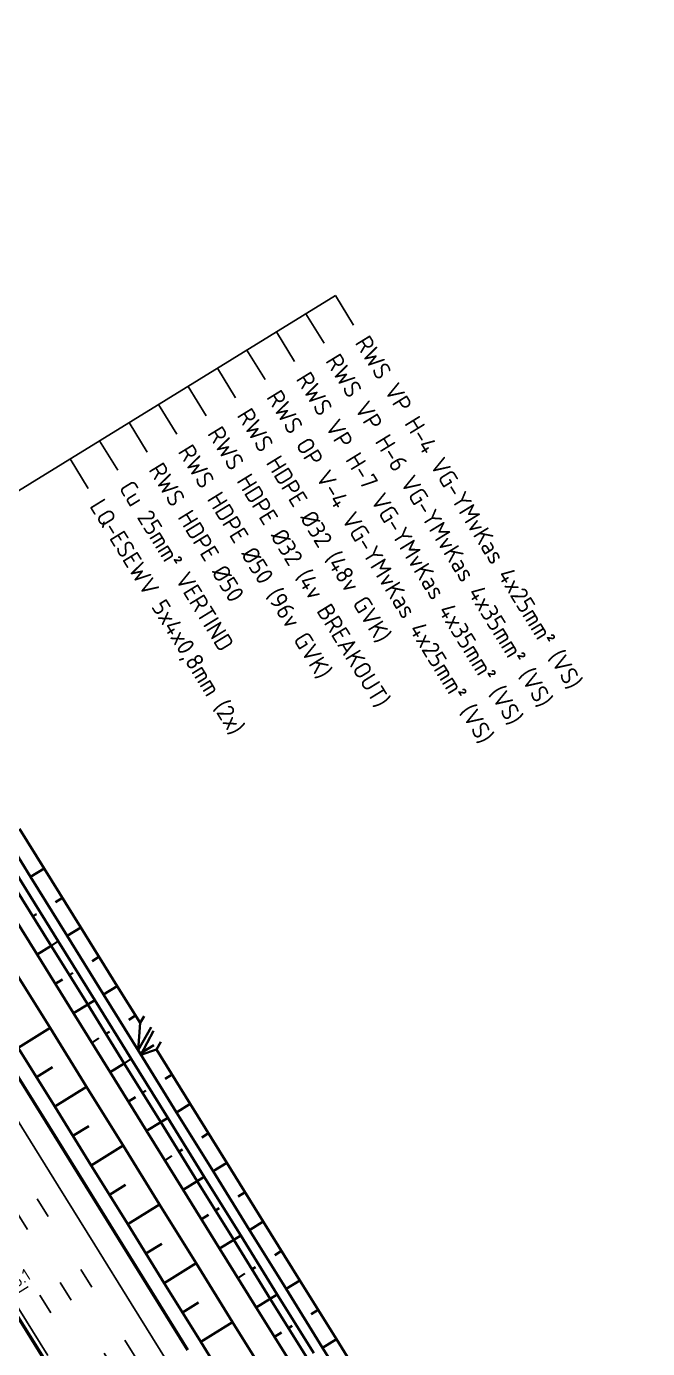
# Model space of a CAD drawing. Header units: metres. Extents: x 134219 to 139178, y 438661 to 444352.
# Drawn here: x 136621 to 136710.7, y 441271 to 441461.9 of the extents above; entities that cross this region are included whole.
import ezdxf
from ezdxf.enums import TextEntityAlignment as Align

# ---------------------------------------------------------------- set-up
doc = ezdxf.new("R2010")
doc.units = ezdxf.units.M
doc.linetypes.add('13strp', pattern=[4, 1, -3])
doc.linetypes.add('39strp', pattern=[12, 3, -9])
doc.layers.get('DEFPOINTS').update_dxf_attribs({"color": 193})
for name, color, linetype, lineweight in [('N-WE-KL-ET_LS_OV_KABEL-M', 7, 'Continuous', 18), ('N-WE-KL-ET_LS_OV_KABEL-T25', 7, 'Continuous', 25), ('Utd-ondergr-nw', 8, '13strp', 35), ('X-XX-AL-AANPIJLING-S', 7, 'Continuous', 25)]:
    doc.layers.add(name, color=color, linetype=linetype, lineweight=lineweight)
doc.layers.add('Utd-weg-nw', color=8, linetype='Continuous')
doc.styles.add('NLCS-ISO', font='NLCS-ISO.ttf')
doc.styles.add('NLCS_18', font='NLCS-ISO.ttf', dxfattribs={"height": 1.8})
doc.dimstyles.new('NLCS_t18_pijl_Dimension_l3_h1', dxfattribs={"dimtxt": 1.8, "dimasz": 1.8, "dimexe": 2, "dimexo": 2, "dimgap": 0.7, "dimtad": 1, "dimdec": 1, "dimzin": 0, "dimdsep": 46, "dimtxsty": 'NLCS_18', "dimcen": 2.5, "dimdle": 2, "dimclrd": 256, "dimclre": 256, "dimclrt": 256, "dimadec": 1, "dimazin": 0, "dimtfac": 1, "dimtdec": 1, "dimtofl": 0, "dimtmove": 1, "dimatfit": 0, "dimfxl": 0, "dimtolj": 1, "dimtzin": 0, "dimlwd": 18, "dimlwe": 18, "dimarcsym": 0})

# ---------------------------------------------------------------- blocks, each defined once
blk = doc.blocks.new('*D309')
at = {"layer": 'DEFPOINTS', "color": 0, "transparency": 16777216}
for p in [(136618.14, 441278.07), (136613.84, 441275.4), (136613.84, 441275.4)]:
    blk.add_point(p, dxfattribs=at)
at = {"layer": 'N-WE-KL-ET_LS_OV_KABEL-M', "lineweight": 18, "transparency": 16777216}
for p, q in [((136618.14, 441278.07), (136617.09, 441279.77)), ((136613.84, 441275.4), (136612.79, 441277.1))]:
    blk.add_line(p, q, dxfattribs=at)
at = {"layer": 'N-WE-KL-ET_LS_OV_KABEL-M', "linetype": 'Continuous', "lineweight": 18, "transparency": 16777216}
for p, q in [((136619.67, 441279.02), (136621.2, 441279.97)), ((136612.31, 441274.45), (136610.79, 441273.5))]:
    blk.add_line(p, q, dxfattribs=at)
at = {"layer": 'N-WE-KL-ET_LS_OV_KABEL-M', "transparency": 16777216}
for points in [[(136619.51, 441279.27), (136619.83, 441278.76), (136618.14, 441278.07)], [(136612.16, 441274.7), (136612.47, 441274.19), (136613.84, 441275.4)]]:
    blk.add_solid(points, dxfattribs=at)
at = {"layer": 'N-WE-KL-ET_LS_OV_KABEL-M', "transparency": 16777216, "insert": (136620.17, 441281.21), "char_height": 1.8, "attachment_point": 5, "rotation": 31.8363, "style": 'NLCS_18'}
blk.add_mtext('\\A1;5.1', dxfattribs=at)

msp = doc.modelspace()

# ---------------------------------------------------------------- linework, layer by layer
at = {"layer": 'Utd-ondergr-nw', "linetype": 'Continuous', "flags": 128}
for points in [[(136502.06, 441465.02), (136507.34, 441456.52), (136512.61, 441448.03), (136517.89, 441439.53), (136523.16, 441431.03), (136528.44, 441422.54), (136533.71, 441414.04), (136538.99, 441405.55), (136544.26, 441397.05), (136549.54, 441388.56), (136554.81, 441380.06), (136560.09, 441371.56), (136565.36, 441363.07), (136570.64, 441354.57), (136575.91, 441346.08), (136581.19, 441337.58), (136586.46, 441329.09), (136591.74, 441320.59), (136597.01, 441312.1), (136602.29, 441303.6), (136607.56, 441295.1), (136612.84, 441286.61), (136618.11, 441278.11), (136623.39, 441269.62)], [(136502.12, 441465.05), (136507.4, 441456.56), (136512.67, 441448.06), (136517.95, 441439.57), (136523.22, 441431.07), (136528.5, 441422.58), (136533.77, 441414.08), (136539.05, 441405.58), (136544.32, 441397.09), (136549.6, 441388.59), (136554.87, 441380.1), (136560.15, 441371.6), (136565.42, 441363.11), (136570.7, 441354.61), (136575.97, 441346.12), (136581.25, 441337.62), (136586.52, 441329.12), (136591.8, 441320.63), (136597.07, 441312.13), (136602.35, 441303.64), (136607.62, 441295.14), (136612.9, 441286.65), (136618.17, 441278.15), (136623.45, 441269.65)], [(136522.9, 441466.18), (136528.18, 441457.69), (136533.45, 441449.19), (136538.73, 441440.7), (136544, 441432.2), (136549.28, 441423.71), (136554.55, 441415.21), (136559.83, 441406.72), (136565.1, 441398.22), (136570.38, 441389.72), (136575.65, 441381.23), (136580.93, 441372.73), (136586.2, 441364.24), (136591.48, 441355.74), (136596.75, 441347.25), (136602.03, 441338.75), (136607.3, 441330.26), (136612.58, 441321.76), (136617.85, 441313.26), (136623.13, 441304.77), (136628.4, 441296.27), (136633.68, 441287.78), (136638.95, 441279.28), (136644.23, 441270.79)], [(136522.96, 441466.22), (136528.24, 441457.73), (136533.51, 441449.23), (136538.79, 441440.73), (136544.06, 441432.24), (136549.34, 441423.74), (136554.61, 441415.25), (136559.89, 441406.75), (136565.16, 441398.26), (136570.44, 441389.76), (136575.71, 441381.27), (136580.99, 441372.77), (136586.26, 441364.27), (136591.54, 441355.78), (136596.81, 441347.28), (136602.09, 441338.79), (136607.36, 441330.29), (136612.64, 441321.8), (136617.91, 441313.3), (136623.19, 441304.81), (136628.46, 441296.31), (136633.74, 441287.81), (136639.01, 441279.32), (136644.29, 441270.82)], [(136540.14, 441465.11), (136545.41, 441456.62), (136550.69, 441448.12), (136555.96, 441439.63), (136561.24, 441431.13), (136566.51, 441422.64), (136571.79, 441414.14), (136577.06, 441405.64), (136582.34, 441397.15), (136587.61, 441388.65), (136592.89, 441380.16), (136598.16, 441371.66), (136603.44, 441363.17), (136608.71, 441354.67), (136613.99, 441346.18), (136619.26, 441337.68), (136624.53, 441329.18), (136629.81, 441320.69), (136635.08, 441312.19), (136640.36, 441303.7), (136645.63, 441295.2), (136650.91, 441286.71), (136656.18, 441278.21), (136661.46, 441269.71)], [(136541.16, 441465.75), (136546.43, 441457.25), (136551.71, 441448.76), (136556.98, 441440.26), (136562.26, 441431.76), (136567.53, 441423.27), (136572.81, 441414.77), (136578.08, 441406.28), (136583.35, 441397.78), (136588.63, 441389.29), (136593.9, 441380.79), (136599.18, 441372.29), (136604.45, 441363.8), (136609.73, 441355.3), (136615, 441346.81), (136620.28, 441338.31), (136625.55, 441329.82), (136630.83, 441321.32), (136636.1, 441312.83), (136641.38, 441304.33), (136646.65, 441295.83), (136651.93, 441287.34), (136657.2, 441278.84), (136662.48, 441270.35)], [(136542.43, 441466.54), (136547.7, 441458.04), (136552.98, 441449.55), (136558.25, 441441.05), (136563.53, 441432.56), (136568.8, 441424.06), (136574.08, 441415.56), (136579.35, 441407.07), (136584.63, 441398.57), (136589.9, 441390.08), (136595.18, 441381.58), (136600.45, 441373.09), (136605.73, 441364.59), (136611, 441356.09), (136616.28, 441347.6), (136621.55, 441339.1), (136626.83, 441330.61), (136632.1, 441322.11), (136637.38, 441313.62), (136642.65, 441305.12), (136647.93, 441296.63), (136653.2, 441288.13), (136658.48, 441279.63), (136663.75, 441271.14)], [(136538.1, 441463.85), (136543.37, 441455.35), (136548.65, 441446.86), (136553.92, 441438.36), (136559.2, 441429.87), (136564.47, 441421.37), (136569.75, 441412.87), (136575.02, 441404.38), (136580.3, 441395.88), (136585.57, 441387.39), (136590.85, 441378.89), (136596.12, 441370.4), (136601.4, 441361.9), (136606.67, 441353.4), (136611.95, 441344.91), (136617.22, 441336.41), (136622.5, 441327.92), (136627.77, 441319.42), (136633.05, 441310.93), (136638.32, 441302.43), (136643.6, 441293.94), (136648.87, 441285.44), (136654.15, 441276.94), (136659.42, 441268.45)], [(136619.97, 441346.06), (136623.53, 441340.33), (136628.8, 441331.83), (136634.08, 441323.34), (136637.38, 441318.03)], [(136621.55, 441339.1), (136623.53, 441340.33)], [(136625.18, 441335.47), (136626.17, 441336.08)], [(136622.41, 441333.75), (136621.9, 441333.43)], [(136626.83, 441330.61), (136628.8, 441331.83)], [(136625.55, 441329.82), (136624.53, 441329.18)], [(136624.53, 441329.18), (136622.5, 441327.92)], [(136630.45, 441326.97), (136631.44, 441327.59)], [(136619.1, 441325.81), (136624.37, 441317.31), (136629.65, 441308.82), (136634.92, 441300.32), (136640.2, 441291.83), (136645.47, 441283.33), (136650.75, 441274.83), (136656.02, 441266.34)], [(136626.15, 441324.3), (136625.13, 441323.67)], [(136627.68, 441325.25), (136627.17, 441324.94)], [(136632.1, 441322.11), (136634.08, 441323.34)], [(136629.81, 441320.69), (136627.77, 441319.42)], [(136630.83, 441321.32), (136629.81, 441320.69)], [(136635.73, 441318.48), (136636.72, 441319.09)], [(136624.37, 441317.31), (136619.76, 441314.45)], [(136632.96, 441316.76), (136632.45, 441316.44)], [(136619.76, 441314.45), (136625.04, 441305.96), (136630.31, 441297.46), (136635.59, 441288.96), (136640.86, 441280.47), (136646.14, 441271.97), (136651.41, 441263.48)], [(136631.43, 441315.81), (136630.41, 441315.17)], [(136637.38, 441313.62), (136639.35, 441314.84)], [(136639.77, 441314.18), (136644.63, 441306.35), (136649.9, 441297.85), (136655.18, 441289.36), (136660.45, 441280.86), (136665.73, 441272.37)], [(136635.08, 441312.19), (136633.05, 441310.93)], [(136636.1, 441312.83), (136635.08, 441312.19)], [(136624.71, 441311.63), (136622.4, 441310.2)], [(136641, 441309.98), (136641.99, 441310.6)], [(136629.65, 441308.82), (136625.04, 441305.96)], [(136638.23, 441308.26), (136637.72, 441307.95)], [(136636.7, 441307.31), (136635.68, 441306.68)], [(136642.65, 441305.12), (136644.63, 441306.35)], [(136629.98, 441303.14), (136627.68, 441301.71)], [(136640.36, 441303.7), (136638.32, 441302.43)], [(136641.38, 441304.33), (136640.36, 441303.7)], [(136646.28, 441301.49), (136647.27, 441302.1)], [(136634.92, 441300.32), (136630.31, 441297.46)], [(136641.98, 441298.82), (136640.96, 441298.18)], [(136643.51, 441299.77), (136643, 441299.45)], [(136647.93, 441296.63), (136649.9, 441297.85)], [(136645.63, 441295.2), (136643.6, 441293.94)], [(136646.65, 441295.83), (136645.63, 441295.2)], [(136635.26, 441294.64), (136632.95, 441293.21)], [(136651.55, 441292.99), (136652.54, 441293.6)], [(136640.2, 441291.83), (136635.59, 441288.96)], [(136648.78, 441291.27), (136648.27, 441290.95)], [(136647.25, 441290.32), (136646.23, 441289.69)], [(136653.2, 441288.13), (136655.18, 441289.36)], [(136651.93, 441287.34), (136650.91, 441286.71)], [(136640.53, 441286.15), (136638.23, 441284.72)], [(136650.91, 441286.71), (136648.87, 441285.44)], [(136656.83, 441284.5), (136657.82, 441285.11)], [(136645.47, 441283.33), (136640.86, 441280.47)], [(136652.53, 441281.83), (136651.51, 441281.19)], [(136654.06, 441282.77), (136653.55, 441282.46)], [(136658.48, 441279.63), (136660.45, 441280.86)], [(136656.18, 441278.21), (136654.15, 441276.94)], [(136657.2, 441278.84), (136656.18, 441278.21)], [(136645.81, 441277.65), (136643.5, 441276.22)], [(136662.1, 441276), (136663.09, 441276.61)], [(136650.75, 441274.83), (136646.14, 441271.97)], [(136659.33, 441274.28), (136658.82, 441273.96)], [(136657.8, 441273.33), (136656.78, 441272.7)], [(136663.75, 441271.14), (136665.73, 441272.37)], [(136663.75, 441271.14), (136665.73, 441272.36)], [(136665.73, 441272.37), (136670.98, 441263.85), (136676.23, 441255.34), (136681.48, 441246.83), (136686.73, 441238.32), (136691.98, 441229.81), (136697.23, 441221.3), (136702.48, 441212.79), (136707.73, 441204.28), (136712.98, 441195.77), (136718.23, 441187.26), (136723.48, 441178.75), (136728.73, 441170.23), (136733.98, 441161.72), (136739.23, 441153.21), (136744.48, 441144.7), (136749.73, 441136.19), (136754.98, 441127.68), (136760.23, 441119.17), (136765.48, 441110.66), (136769.91, 441103.48), (136770.73, 441102.15), (136775.98, 441093.65), (136781.22, 441085.16)], [(136663.75, 441271.14), (136669, 441262.63), (136674.25, 441254.12), (136679.5, 441245.61), (136684.75, 441237.1), (136690, 441228.58), (136695.26, 441220.07), (136700.51, 441211.56), (136705.76, 441203.05), (136711.01, 441194.54), (136716.26, 441186.03), (136721.51, 441177.52), (136726.76, 441169.01), (136732.01, 441160.5), (136737.26, 441151.99), (136742.51, 441143.48), (136747.76, 441134.96), (136753.01, 441126.45), (136758.26, 441117.94), (136763.51, 441109.43), (136767.94, 441102.25), (136768.76, 441100.92), (136774.01, 441092.42), (136779.25, 441083.93)]]:
    msp.add_lwpolyline(points, dxfattribs=at)
at = {"layer": 'Utd-ondergr-nw', "linetype": 'Continuous'}
for points in [[(136637.38, 441318.03), (136637.08, 441314.1)], [(136637.38, 441318.03), (136637.95, 441319.01)], [(136637.08, 441314.1), (136639, 441317.4)], [(136637.5, 441313.42), (136639.31, 441316.91)], [(136637.5, 441313.42), (136639.77, 441314.18)], [(136639.77, 441314.18), (136640.36, 441315.3)]]:
    msp.add_lwpolyline(points, dxfattribs=at)
at = {"layer": 'Utd-weg-nw', "linetype": '39strp', "flags": 128}
for points in [[(136432.6, 441598.45), (136437.87, 441589.95), (136443.15, 441581.46), (136448.42, 441572.96), (136453.7, 441564.47), (136458.97, 441555.97), (136464.25, 441547.47), (136469.52, 441538.98), (136474.8, 441530.48), (136480.07, 441521.99), (136485.35, 441513.49), (136490.62, 441505), (136495.9, 441496.5), (136501.17, 441488.01), (136506.45, 441479.51), (136511.72, 441471.01), (136517, 441462.52), (136522.27, 441454.02), (136527.55, 441445.53), (136532.82, 441437.03), (136538.1, 441428.54), (136543.37, 441420.04), (136548.65, 441411.54), (136553.92, 441403.05), (136559.2, 441394.55), (136564.47, 441386.06), (136569.75, 441377.56), (136575.02, 441369.07), (136580.3, 441360.57), (136585.57, 441352.08), (136590.85, 441343.58), (136596.12, 441335.08), (136601.4, 441326.59), (136606.67, 441318.09), (136611.95, 441309.6), (136617.22, 441301.1), (136622.5, 441292.61), (136627.77, 441284.11), (136633.05, 441275.62), (136638.32, 441267.12), (136643.6, 441258.62), (136648.87, 441250.13), (136654.15, 441241.63), (136659.42, 441233.14), (136664.7, 441224.64), (136669.97, 441216.15), (136675.25, 441207.65), (136680.52, 441199.16), (136685.8, 441190.66), (136691.07, 441182.16), (136696.35, 441173.67), (136701.62, 441165.17), (136706.9, 441156.68), (136712.17, 441148.18), (136717.45, 441139.69), (136722.72, 441131.19), (136728, 441122.69), (136733.27, 441114.2), (136738.55, 441105.7), (136743.82, 441097.21), (136748.27, 441090.04), (136749.1, 441088.71), (136754.37, 441080.22), (136759.64, 441071.74), (136764.92, 441063.26), (136770.21, 441054.8), (136775.5, 441046.36), (136780.81, 441037.93), (136786.14, 441029.52), (136791.49, 441021.12), (136796.86, 441012.76), (136802.25, 441004.42), (136807.68, 440996.1), (136813.14, 440987.82), (136818.64, 440979.56), (136824.18, 440971.34), (136829.76, 440963.16), (136835.39, 440955.02), (136838.28, 440950.88), (136841.06, 440946.92), (136846.79, 440938.86), (136852.58, 440930.83), (136858.41, 440922.85), (136864.3, 440914.9), (136870.24, 440907), (136876.24, 440899.13), (136882.28, 440891.3), (136888.38, 440883.52), (136894.53, 440875.77), (136900.73, 440868.07), (136906.99, 440860.41), (136913.29, 440852.78), (136919.65, 440845.21), (136926.05, 440837.67), (136932.51, 440830.18), (136939.01, 440822.73), (136945.57, 440815.32), (136952.17, 440807.96), (136958.82, 440800.64), (136960.4, 440798.92), (136965.53, 440793.36), (136972.28, 440786.13), (136979.08, 440778.93), (136985.93, 440771.76), (136992.81, 440764.62), (136999.74, 440757.51), (137006.7, 440750.42), (137013.69, 440743.36), (137020.71, 440736.32), (137027.76, 440729.3), (137034.84, 440722.29), (137041.93, 440715.29), (137049.05, 440708.31), (137056.18, 440701.33), (137063.32, 440694.35), (137070.47, 440687.37), (137076.94, 440681.07), (137077.63, 440680.4), (137084.79, 440673.42), (137091.95, 440666.44), (137099.11, 440659.46), (137106.27, 440652.48), (137113.44, 440645.5), (137118.45, 440640.61), (137120.6, 440638.52), (137127.76, 440631.54), (137134.92, 440624.56), (137142.08, 440617.58), (137149.24, 440610.6), (137156.41, 440603.62), (137163.57, 440596.64), (137170.73, 440589.66), (137177.89, 440582.68), (137185.05, 440575.7), (137192.21, 440568.72), (137199.37, 440561.75), (137206.54, 440554.77), (137213.7, 440547.79), (137220.86, 440540.81), (137228.02, 440533.83), (137235.18, 440526.85), (137242.34, 440519.87), (137249.5, 440512.89), (137256.67, 440505.91), (137263.83, 440498.93), (137270.99, 440491.95), (137278.15, 440484.97), (137285.31, 440477.99), (137292.47, 440471.01), (137299.63, 440464.03), (137306.8, 440457.05), (137313.96, 440450.07), (137321.12, 440443.09), (137328.28, 440436.11), (137335.44, 440429.14), (137342.6, 440422.16), (137349.77, 440415.18), (137356.93, 440408.2), (137358.55, 440406.61)], [(136429.63, 441596.6), (136434.9, 441588.11), (136440.18, 441579.61), (136445.45, 441571.11), (136450.73, 441562.62), (136456, 441554.12), (136461.28, 441545.63), (136466.55, 441537.13), (136471.83, 441528.64), (136477.1, 441520.14), (136482.38, 441511.65), (136487.65, 441503.15), (136492.93, 441494.65), (136498.2, 441486.16), (136503.48, 441477.66), (136508.75, 441469.17), (136514.03, 441460.67), (136519.3, 441452.18), (136524.58, 441443.68), (136529.85, 441435.19), (136535.13, 441426.69), (136540.4, 441418.19), (136545.68, 441409.7), (136550.95, 441401.2), (136556.22, 441392.71), (136561.5, 441384.21), (136566.77, 441375.72), (136572.05, 441367.22), (136577.32, 441358.73), (136582.6, 441350.23), (136587.87, 441341.73), (136593.15, 441333.24), (136598.42, 441324.74), (136603.7, 441316.25), (136608.97, 441307.75), (136614.25, 441299.26), (136619.52, 441290.76), (136624.8, 441282.26), (136630.07, 441273.77), (136635.35, 441265.27), (136640.62, 441256.78), (136645.9, 441248.28), (136651.17, 441239.79), (136656.45, 441231.29), (136661.72, 441222.8), (136667, 441214.3), (136672.27, 441205.8), (136677.55, 441197.31), (136682.82, 441188.81), (136688.1, 441180.32), (136693.37, 441171.82), (136698.65, 441163.33), (136703.92, 441154.83), (136709.2, 441146.34), (136714.47, 441137.84), (136719.75, 441129.34), (136725.02, 441120.85), (136730.3, 441112.35), (136735.57, 441103.86), (136740.85, 441095.36), (136745.3, 441088.2), (136746.12, 441086.87), (136751.4, 441078.37), (136756.67, 441069.89), (136761.95, 441061.41), (136767.24, 441052.95), (136772.54, 441044.49), (136777.85, 441036.06), (136783.18, 441027.64), (136788.54, 441019.24), (136793.91, 441010.86), (136799.32, 441002.51), (136804.76, 440994.18), (136810.23, 440985.88), (136815.74, 440977.61), (136821.28, 440969.38), (136826.88, 440961.18), (136832.52, 440953.02), (136835.41, 440948.87), (136838.2, 440944.9), (136843.95, 440936.82), (136849.74, 440928.78), (136855.59, 440920.77), (136861.5, 440912.81), (136867.45, 440904.88), (136873.46, 440897), (136879.52, 440889.15), (136885.63, 440881.35), (136891.8, 440873.59), (136898.02, 440865.86), (136904.28, 440858.18), (136910.6, 440850.54), (136916.97, 440842.95), (136923.39, 440835.39), (136929.86, 440827.88), (136936.38, 440820.42), (136942.95, 440812.99), (136949.57, 440805.61), (136956.24, 440798.28), (136957.83, 440796.55), (136962.96, 440790.98), (136969.73, 440783.73), (136976.54, 440776.51), (136983.4, 440769.33), (136990.3, 440762.18), (136997.24, 440755.06), (137004.21, 440747.97), (137011.21, 440740.9), (137018.24, 440733.85), (137025.3, 440726.82), (137032.38, 440719.8), (137039.48, 440712.8), (137046.6, 440705.81), (137053.73, 440698.82), (137060.87, 440691.85), (137068.03, 440684.87), (137074.49, 440678.57), (137075.19, 440677.89), (137082.35, 440670.91), (137089.51, 440663.93), (137096.67, 440656.95), (137103.83, 440649.97), (137110.99, 440642.99), (137116.01, 440638.11), (137118.16, 440636.01), (137125.32, 440629.03), (137132.48, 440622.05), (137139.64, 440615.07), (137146.8, 440608.1), (137153.96, 440601.12), (137161.12, 440594.14), (137168.29, 440587.16), (137175.45, 440580.18), (137182.61, 440573.2), (137189.77, 440566.22), (137196.93, 440559.24), (137204.09, 440552.26), (137211.25, 440545.28), (137218.42, 440538.3), (137225.58, 440531.32), (137232.74, 440524.34), (137239.9, 440517.36), (137247.06, 440510.38), (137254.22, 440503.4), (137261.38, 440496.42), (137268.55, 440489.44), (137275.71, 440482.46), (137282.87, 440475.48), (137290.03, 440468.51), (137297.19, 440461.53), (137304.35, 440454.55), (137311.51, 440447.57), (137318.68, 440440.59), (137325.84, 440433.61), (137333, 440426.63), (137340.16, 440419.65), (137347.32, 440412.67), (137354.48, 440405.69), (137356.11, 440404.11)], [(136426.65, 441594.76), (136431.93, 441586.26), (136437.2, 441577.76), (136442.48, 441569.27), (136447.75, 441560.77), (136453.03, 441552.28), (136458.3, 441543.78), (136463.58, 441535.29), (136468.85, 441526.79), (136474.13, 441518.3), (136479.4, 441509.8), (136484.68, 441501.3), (136489.95, 441492.81), (136495.23, 441484.31), (136500.5, 441475.82), (136505.78, 441467.32), (136511.05, 441458.83), (136516.33, 441450.33), (136521.6, 441441.83), (136526.88, 441433.34), (136532.15, 441424.84), (136537.43, 441416.35), (136542.7, 441407.85), (136547.98, 441399.36), (136553.25, 441390.86), (136558.53, 441382.37), (136563.8, 441373.87), (136569.08, 441365.37), (136574.35, 441356.88), (136579.63, 441348.38), (136584.9, 441339.89), (136590.18, 441331.39), (136595.45, 441322.9), (136600.73, 441314.4), (136606, 441305.91), (136611.28, 441297.41), (136616.55, 441288.91), (136621.83, 441280.42), (136627.1, 441271.92), (136632.38, 441263.43), (136637.65, 441254.93), (136642.93, 441246.44), (136648.2, 441237.94), (136653.48, 441229.44), (136658.75, 441220.95), (136664.03, 441212.45), (136669.3, 441203.96), (136674.57, 441195.46), (136679.85, 441186.97), (136685.12, 441178.47), (136690.4, 441169.98), (136695.67, 441161.48), (136700.95, 441152.98), (136706.22, 441144.49), (136711.5, 441135.99), (136716.77, 441127.5), (136722.05, 441119), (136727.32, 441110.51), (136732.6, 441102.01), (136737.87, 441093.52), (136742.32, 441086.35), (136743.15, 441085.02), (136748.42, 441076.53), (136753.7, 441068.04), (136758.98, 441059.56), (136764.27, 441051.09), (136769.57, 441042.63), (136774.89, 441034.19), (136780.23, 441025.76), (136785.59, 441017.35), (136790.97, 441008.97), (136796.39, 441000.6), (136801.83, 440992.26), (136807.31, 440983.95), (136812.83, 440975.67), (136818.39, 440967.42), (136823.99, 440959.2), (136829.64, 440951.02), (136832.54, 440946.87), (136835.34, 440942.88), (136841.1, 440934.78), (136846.91, 440926.72), (136852.77, 440918.7), (136858.69, 440910.72), (136864.66, 440902.77), (136870.68, 440894.87), (136876.76, 440887.01), (136882.89, 440879.18), (136889.07, 440871.4), (136895.3, 440863.66), (136901.58, 440855.96), (136907.91, 440848.3), (136914.3, 440840.69), (136920.73, 440833.12), (136927.22, 440825.59), (136933.76, 440818.11), (136940.34, 440810.66), (136946.98, 440803.27), (136953.66, 440795.91), (136955.25, 440794.18), (136960.39, 440788.6), (136967.18, 440781.34), (136974, 440774.1), (136980.88, 440766.91), (136987.79, 440759.75), (136994.73, 440752.61), (137001.71, 440745.51), (137008.73, 440738.43), (137015.77, 440731.37), (137022.83, 440724.33), (137029.92, 440717.31), (137037.02, 440710.31), (137044.15, 440703.31), (137051.28, 440696.32), (137058.43, 440689.34), (137065.58, 440682.36), (137072.05, 440676.06), (137072.74, 440675.38), (137079.9, 440668.4), (137087.07, 440661.42), (137094.23, 440654.45), (137101.39, 440647.47), (137108.55, 440640.49), (137113.56, 440635.6), (137115.71, 440633.51), (137122.87, 440626.53), (137130.04, 440619.55), (137137.2, 440612.57), (137144.36, 440605.59), (137151.52, 440598.61), (137158.68, 440591.63), (137165.84, 440584.65), (137173, 440577.67), (137180.17, 440570.69), (137187.33, 440563.71), (137194.49, 440556.73), (137201.65, 440549.75), (137208.81, 440542.77), (137215.97, 440535.79), (137223.13, 440528.81), (137230.3, 440521.83), (137237.46, 440514.86), (137244.62, 440507.88), (137251.78, 440500.9), (137258.94, 440493.92), (137266.1, 440486.94), (137273.26, 440479.96), (137280.43, 440472.98), (137287.59, 440466), (137294.75, 440459.02), (137301.91, 440452.04), (137309.07, 440445.06), (137316.23, 440438.08), (137323.4, 440431.1), (137330.56, 440424.12), (137337.72, 440417.14), (137344.88, 440410.16), (137352.04, 440403.18), (137353.67, 440401.6)]]:
    msp.add_lwpolyline(points, dxfattribs=at)
at = {"layer": 'Utd-weg-nw', "linetype": 'Continuous', "flags": 128}
for points in [[(136502.72, 441465.42), (136507.99, 441456.93), (136513.27, 441448.43), (136518.54, 441439.94), (136523.82, 441431.44), (136529.09, 441422.94), (136534.37, 441414.45), (136539.64, 441405.95), (136544.92, 441397.46), (136550.19, 441388.96), (136555.47, 441380.47), (136560.74, 441371.97), (136566.02, 441363.48), (136571.29, 441354.98), (136576.57, 441346.48), (136581.84, 441337.99), (136587.12, 441329.49), (136592.39, 441321), (136597.67, 441312.5), (136602.94, 441304.01), (136608.22, 441295.51), (136613.49, 441287.02), (136618.77, 441278.52), (136624.04, 441270.02)], [(136520.06, 441464.42), (136525.33, 441455.92), (136530.61, 441447.43), (136535.88, 441438.93), (136541.16, 441430.43), (136546.43, 441421.94), (136551.71, 441413.44), (136556.98, 441404.95), (136562.26, 441396.45), (136567.53, 441387.96), (136572.81, 441379.46), (136578.08, 441370.97), (136583.36, 441362.47), (136588.63, 441353.97), (136593.91, 441345.48), (136599.18, 441336.98), (136604.46, 441328.49), (136609.73, 441319.99), (136615.01, 441311.5), (136620.28, 441303), (136625.56, 441294.51), (136630.83, 441286.01), (136636.11, 441277.51), (136641.38, 441269.02)]]:
    msp.add_lwpolyline(points, dxfattribs=at)
at = {"layer": 'X-XX-AL-AANPIJLING-S'}
for p, q in [((136665.6, 441423.04), (136561.85, 441359.21)), ((136668.22, 441418.78), (136665.6, 441423.04)), ((136663.96, 441416.16), (136661.34, 441420.42)), ((136659.7, 441413.54), (136657.08, 441417.8)), ((136655.44, 441410.92), (136652.82, 441415.18)), ((136651.18, 441408.3), (136648.56, 441412.56)), ((136646.92, 441405.68), (136644.3, 441409.94)), ((136642.67, 441403.06), (136640.05, 441407.32)), ((136638.41, 441400.44), (136635.79, 441404.7)), ((136634.15, 441397.82), (136631.53, 441402.08)), ((136629.89, 441395.2), (136627.27, 441399.46))]:
    msp.add_line(p, q, dxfattribs=at)

# ---------------------------------------------------------------- texts
at = {"layer": 'N-WE-KL-ET_LS_OV_KABEL-T25', "style": 'NLCS-ISO'}
for s, p in [('RWS VP H-4 VG-YMvKas 4x25mm² (VS)', (136669.38, 441416.9)), ('RWS VP H-6 VG-YMvKas 4x35mm² (VS)', (136665.12, 441414.28)), ('RWS VP H-7 VG-YMvKas 4x35mm² (VS)', (136660.86, 441411.66)), ('RWS OP V-4 VG-YMvKas 4x25mm² (VS)', (136656.6, 441409.04)), ('RWS HDPE Ø32 (48v GVK)', (136652.34, 441406.42)), ('RWS HDPE Ø32 (4v BREAKOUT)', (136648.08, 441403.8)), ('RWS HDPE Ø50 (96v GVK)', (136643.82, 441401.18)), ('RWS HDPE Ø50', (136639.57, 441398.56)), ('Cu 25mm² VERTIND', (136635.31, 441395.94)), ('LQ-ESEWV 5x4x0,8mm (2x)', (136631.05, 441393.32))]:
    msp.add_text(s, height=2.5, rotation=301.6008, dxfattribs=at).set_placement(p, align=Align.MIDDLE_LEFT)

# ---------------------------------------------------------------- dimensions: what is measured, and where the dimension line sits
at = {"layer": 'N-WE-KL-ET_LS_OV_KABEL-M'}
dim = msp.add_linear_dim(base=(136613.84, 441275.4), p1=(136618.14, 441278.07), p2=(136613.84, 441275.4), angle=211.8363, dimstyle='NLCS_t18_pijl_Dimension_l3_h1', dxfattribs=at)
dim.commit()
dim.dimension.update_dxf_attribs({"geometry": '*D309', "text_midpoint": (136621.01, 441279.85), "dimtype": 161})

doc.saveas('drawing.dxf')
